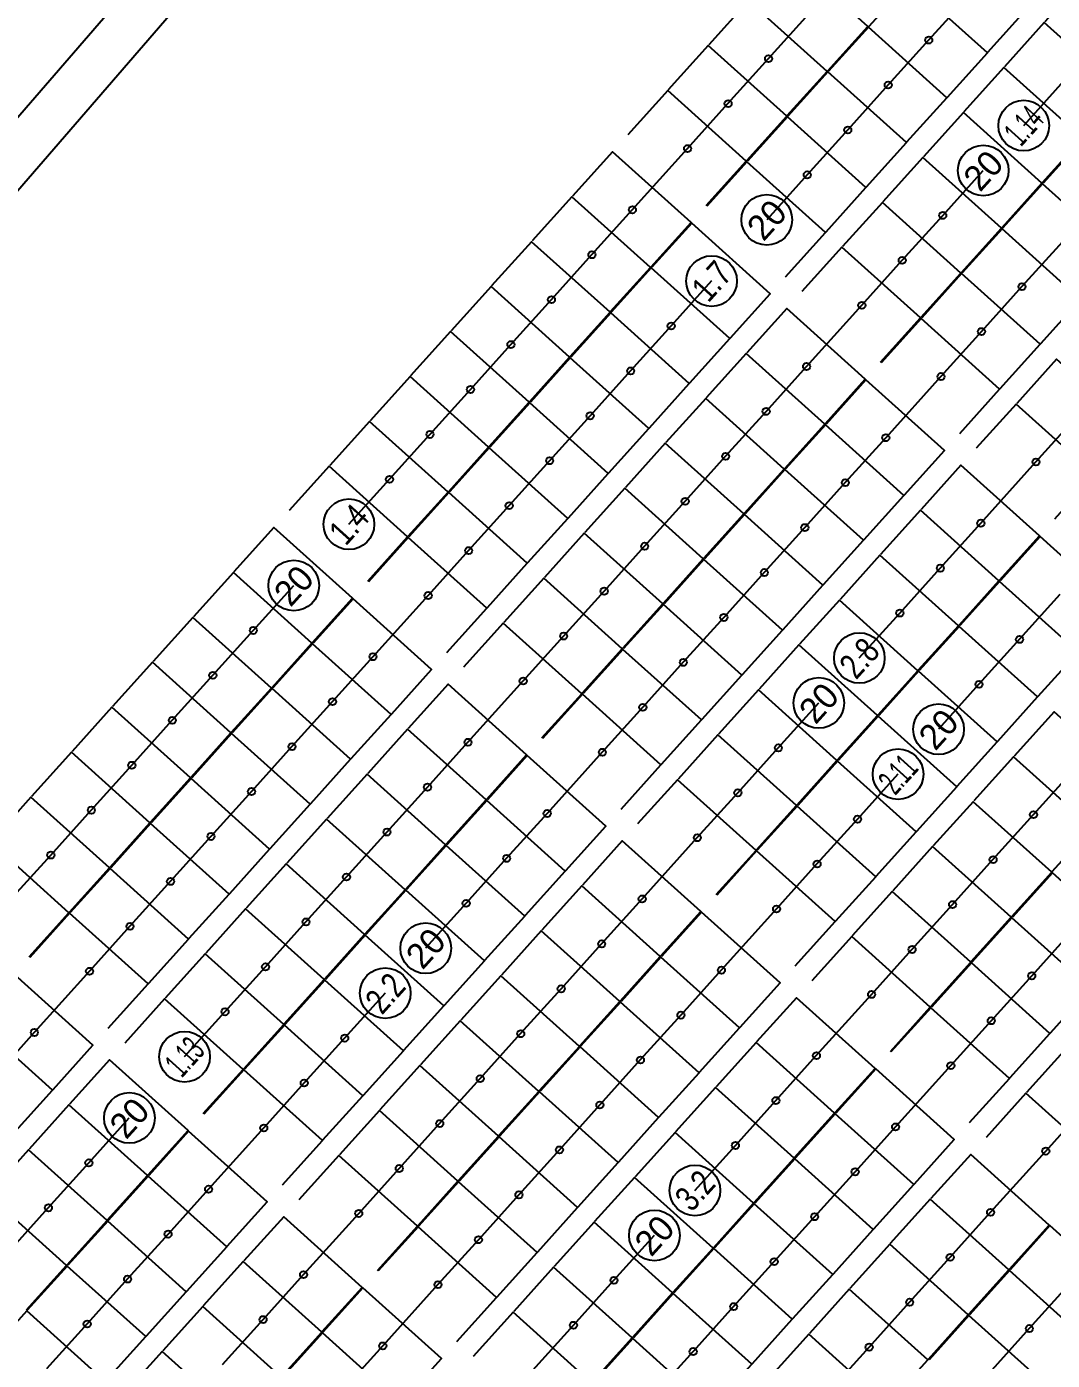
# Model space of a CAD drawing. Header units: millimetres. Extents: x 100467534408 to 100467536215, y 22466358354 to 22466358689.
# Drawn here: x 100467535222.11 to 100467535244.49, y 22466358507.89 to 22466358536.99 of the extents above; entities that cross this region are included whole.
import ezdxf
from ezdxf.enums import TextEntityAlignment as Align

# ---------------------------------------------------------------- set-up
doc = ezdxf.new("R2010")
doc.units = ezdxf.units.MM
doc.header["$LTSCALE"] = 25.4
doc.layers.get('Defpoints').update_dxf_attribs({"linetype": 'CONTINUOUS'})
for name, color, linetype, true_color in [('building', 7, 'CONTINUOUS', 0xffffff), ('component', 7, 'CONTINUOUS', 0xffffff), ('strings', 7, 'CONTINUOUS', 0xffffff)]:
    doc.layers.add(name, color=color, linetype=linetype, true_color=true_color)
doc.layers.add('Default', color=7, linetype='CONTINUOUS')
doc.dimstyles.get("Standard").update_dxf_attribs({"dimtxt": 63.5, "dimasz": 4.572, "dimexe": 4.572, "dimexo": 1.5875, "dimgap": 2.286, "dimtad": 0, "dimtih": 1, "dimtoh": 1, "dimdec": 4, "dimzin": 0, "dimdsep": 46, "dimtxsty": 'Standard', "dimcen": 2.286, "dimadec": 0, "dimazin": 0, "dimtfac": 1, "dimtdec": 4, "dimtofl": 0, "dimtmove": 0, "dimatfit": 3, "dimfxl": 25.4, "dimtolj": 1, "dimtzin": 0, "dimarcsym": 0})

# ---------------------------------------------------------------- blocks, each defined once
blk = doc.blocks.new('AUDIT_I_250328083542-65')
at = {"layer": 'Default', "transparency": 16777216}
for p, q in [((78.595, 71.551), (80.58, 69.833)), ((77.998, 68.761), (19.75, 1.476)), ((14.514, -4.573), (-43.734, -71.858)), ((-46.409, -72.848), (-44.425, -74.566))]:
    blk.add_line(p, q, dxfattribs=at)
for points in [[(79.635, 70.651), (78.313, 68.488), (77.683, 69.033)], [(-45.37, -73.748), (-44.049, -71.585), (-43.418, -72.13)]]:
    blk.add_solid(points, dxfattribs=at)
at = {"layer": 'Defpoints', "transparency": 16777216}
for p in [(78.122, 71.96), (-46.882, -72.439)]:
    blk.add_point(p, dxfattribs=at)
at = {"layer": 'Default', "transparency": 16777216}
blk.add_text('99.21m', height=1.5, dxfattribs=at).set_placement((17.132, -1.549), align=Align.MIDDLE_CENTER)
blk = doc.blocks.new('component')
at = {"layer": 'component', "color": 253, "true_color": 0xa5a5a5}
for points in [[(68.2074, 26.2257), (69.8864, 28.0893), (66.5796, 31.0648), (64.9005, 29.2012)], [(61.4628, 25.4418), (63.1421, 27.3054), (59.8352, 30.2809), (58.1559, 28.4173)], [(73.9128, 24.5183), (75.5919, 26.382), (72.285, 29.3575), (70.6059, 27.4938)], [(66.5025, 24.3335), (68.1816, 26.1972), (64.8747, 29.1727), (63.1956, 27.3091)], [(59.758, 23.5496), (61.4372, 25.4133), (58.1301, 28.3888), (56.4511, 26.5252)], [(64.7977, 22.4414), (66.4767, 24.3049), (63.1698, 27.2804), (61.4906, 25.4169)], [(72.2079, 22.6262), (73.887, 24.4896), (70.5801, 27.4652), (68.901, 25.6017)], [(58.0531, 21.6575), (59.7322, 23.5212), (56.4253, 26.4965), (54.7462, 24.633)], [(63.0928, 20.5491), (64.7718, 22.4127), (61.465, 25.3883), (59.7857, 23.5246)], [(70.5031, 20.7339), (72.1821, 22.5975), (68.8752, 25.573), (67.196, 23.7094)], [(56.3482, 19.7654), (58.0273, 21.6288), (54.7204, 24.6044), (53.0414, 22.7409)], [(68.7982, 18.8417), (70.4773, 20.7054), (67.1704, 23.6809), (65.4911, 21.8173)], [(61.3877, 18.657), (63.067, 20.5206), (59.7601, 23.4961), (58.0808, 21.6325)], [(73.8377, 17.7335), (75.5167, 19.597), (72.2099, 22.5725), (70.5308, 20.709)], [(54.0248, 17.1865), (55.7039, 19.0502), (52.397, 22.0257), (50.7177, 20.162)], [(59.6829, 16.7648), (61.3621, 18.6285), (58.055, 21.604), (56.376, 19.7404)], [(67.0931, 16.9496), (68.7724, 18.8132), (65.4653, 21.7888), (63.7863, 19.9251)], [(72.1328, 15.8412), (73.8119, 17.7048), (70.505, 20.6804), (68.8259, 18.8167)], [(52.3198, 15.2944), (53.999, 17.158), (50.6921, 20.1336), (49.0129, 18.2699)], [(65.3883, 15.0575), (67.0675, 16.9209), (63.7604, 19.8964), (62.0814, 18.033)], [(57.3595, 14.1862), (59.0385, 16.0496), (55.7316, 19.0252), (54.0526, 17.1617)], [(70.428, 13.9491), (72.107, 15.8127), (68.8001, 18.7882), (67.1209, 16.9246)], [(50.6149, 13.4023), (52.2942, 15.2659), (48.9871, 18.2414), (47.308, 16.3778)], [(63.6834, 13.1651), (65.3625, 15.0288), (62.0556, 18.0043), (60.3765, 16.1407)], [(55.6546, 12.2939), (57.3337, 14.1575), (54.0268, 17.133), (52.3475, 15.2694)], [(68.7231, 12.0569), (70.4022, 13.9206), (67.0953, 16.8961), (65.416, 15.0325)], [(48.91, 11.5101), (50.5891, 13.3736), (47.2822, 16.3491), (45.6032, 14.4857)], [(53.9497, 10.4017), (55.6288, 12.2654), (52.3219, 15.2409), (50.6426, 13.3772)], [(61.36, 10.5865), (63.0391, 12.4501), (59.7322, 15.4257), (58.0531, 13.562)], [(67.018, 10.1648), (68.6973, 12.0283), (65.3902, 15.0038), (63.7112, 13.1403)], [(47.2052, 9.6178), (48.8842, 11.4815), (45.5774, 14.457), (43.8983, 12.5933)], [(59.6551, 8.6944), (61.3342, 10.558), (58.0273, 13.5335), (56.3481, 11.6699)], [(52.2447, 8.5096), (53.9239, 10.373), (50.6168, 13.3488), (48.9378, 11.4851)], [(72.7234, 8.4574), (74.4027, 10.3209), (71.0956, 13.2964), (69.4166, 11.433)], [(45.5003, 7.7257), (47.1794, 9.5893), (43.8725, 12.5648), (42.1932, 10.7012)], [(64.6946, 7.586), (66.3737, 9.4496), (63.0668, 12.4251), (61.3877, 10.5615)], [(50.5398, 6.6175), (52.2189, 8.4809), (48.912, 11.4564), (47.2329, 9.593)], [(57.9501, 6.8022), (59.6293, 8.6657), (56.3222, 11.6412), (54.6432, 9.7778)], [(71.0186, 6.5651), (72.6978, 8.4288), (69.3908, 11.4043), (67.7117, 9.5406)], [(43.7953, 5.8336), (45.4745, 7.697), (42.1674, 10.6725), (40.4884, 8.8091)], [(62.9898, 5.6938), (64.6688, 7.5575), (61.3619, 10.533), (59.6829, 8.6693)], [(48.8349, 4.7251), (50.514, 6.5888), (47.2071, 9.5643), (45.5281, 7.7007)], [(56.2452, 4.9099), (57.9245, 6.7736), (54.6174, 9.7491), (52.9383, 7.8854)], [(42.0904, 3.9412), (43.7697, 5.8049), (40.4626, 8.7804), (38.7835, 6.9169)], [(61.2849, 3.8017), (62.964, 5.6653), (59.6571, 8.6409), (57.9778, 6.7772)], [(68.6952, 3.9865), (70.3742, 5.8501), (67.0673, 8.8256), (65.3883, 6.962)], [(47.1301, 2.833), (48.8091, 4.6967), (45.5022, 7.6722), (43.823, 5.8085)], [(54.5404, 3.0178), (56.2194, 4.8814), (52.9125, 7.8569), (51.2335, 5.9933)], [(59.5798, 1.9096), (61.2591, 3.773), (57.9522, 6.7485), (56.2729, 4.8851)], [(66.9903, 2.0943), (68.6694, 3.958), (65.3625, 6.9333), (63.6832, 5.0698)], [(39.767, 1.3626), (41.446, 3.2262), (38.1392, 6.2017), (36.4601, 4.3381)], [(45.425, 0.9409), (47.1043, 2.8043), (43.7974, 5.7799), (42.1181, 3.9164)], [(52.8355, 1.1256), (54.5146, 2.9893), (51.2077, 5.9648), (49.5284, 4.1012)], [(72.0298, 0.9859), (73.7091, 2.8496), (70.402, 5.8251), (68.7229, 3.9614)], [(57.875, 0.0172), (59.5542, 1.8809), (56.2471, 4.8564), (54.5681, 2.9928)], [(65.2854, 0.2022), (66.9645, 2.0656), (63.6576, 5.0412), (61.9784, 3.1775)], [(38.0621, -0.5296), (39.7412, 1.3341), (36.4343, 4.3096), (34.755, 2.446)], [(51.1306, -0.7665), (52.8097, 1.097), (49.5028, 4.0725), (47.8235, 2.209)], [(70.3249, -0.9062), (72.004, 0.9574), (68.6971, 3.933), (67.018, 2.0693)], [(43.1016, -1.6378), (44.7809, 0.2257), (41.4738, 3.2012), (39.7947, 1.3377)], [(56.1701, -1.8749), (57.8492, -0.0112), (54.5423, 2.9643), (52.8632, 1.1006)], [(63.5804, -1.6901), (65.2596, 0.1735), (61.9526, 3.149), (60.2735, 1.2854)], [(36.3571, -2.4217), (38.0363, -0.5582), (34.7294, 2.4173), (33.0502, 0.5538)], [(49.4256, -2.6588), (51.1048, -0.7952), (47.7977, 2.1804), (46.1187, 0.3167)], [(68.6201, -2.7983), (70.2991, -0.9349), (66.9922, 2.0406), (65.3132, 0.1772)], [(41.3967, -3.5301), (43.0758, -1.6665), (39.7689, 1.3091), (38.0899, -0.5546)], [(61.8755, -3.5823), (63.5546, -1.7186), (60.2477, 1.2569), (58.5686, -0.6067)], [(54.4653, -3.767), (56.1443, -1.9036), (52.8374, 1.0721), (51.1584, -0.7915)], [(34.6522, -4.314), (36.3315, -2.4504), (33.0244, 0.5252), (31.3453, -1.3383)], [(66.9152, -4.6905), (68.5943, -2.827), (65.2874, 0.1485), (63.6081, -1.715)], [(47.1022, -5.2375), (48.7812, -3.3738), (45.4743, -0.3983), (43.7953, -2.2619)], [(39.6919, -5.4222), (41.3709, -3.5586), (38.064, -0.5831), (36.385, -2.4467)], [(52.7604, -5.6592), (54.4394, -3.7957), (51.1326, -0.8202), (49.4533, -2.6836)], [(60.1707, -5.4744), (61.8497, -3.6109), (58.5428, -0.6354), (56.8638, -2.4989)], [(32.9473, -6.2061), (34.6264, -4.3425), (31.3195, -1.367), (29.6404, -3.2306)], [(72.6206, -6.398), (74.2997, -4.5344), (70.9928, -1.5589), (69.3135, -3.4225)], [(65.2101, -6.5828), (66.8894, -4.7192), (63.5825, -1.7436), (61.9033, -3.6073)], [(37.987, -7.3144), (39.6661, -5.4509), (36.3592, -2.4754), (34.6799, -4.3388)], [(45.3973, -7.1296), (47.0764, -5.2659), (43.7695, -2.2904), (42.0904, -4.1541)], [(58.4658, -7.3667), (60.1449, -5.5031), (56.838, -2.5275), (55.1587, -4.3912)], [(31.2425, -8.0983), (32.9215, -6.2346), (29.6146, -3.2591), (27.9356, -5.1228)], [(50.4368, -8.238), (52.116, -6.3744), (48.8091, -3.3988), (47.1299, -5.2625)], [(63.5053, -8.4749), (65.1845, -6.6113), (61.8775, -3.6358), (60.1984, -5.4994)], [(70.9156, -8.2902), (72.5948, -6.4265), (69.2879, -3.451), (67.6087, -5.3146)], [(36.282, -9.2067), (37.9612, -7.343), (34.6543, -4.3675), (32.9751, -6.2312)], [(43.6924, -9.0217), (45.3715, -7.1583), (42.0646, -4.1828), (40.3853, -6.0462)], [(56.7607, -9.2588), (58.44, -7.3952), (55.1331, -4.4197), (53.4538, -6.2833)], [(29.5376, -9.9904), (31.2167, -8.127), (27.9098, -5.1514), (26.2305, -7.0149)], [(48.7319, -10.1301), (50.4112, -8.2665), (47.1041, -5.291), (45.425, -7.1546)], [(61.8004, -10.3671), (63.4795, -8.5036), (60.1726, -5.5281), (58.4935, -7.3915)], [(69.2107, -10.1823), (70.8899, -8.3188), (67.5829, -5.3433), (65.9038, -7.2068)], [(41.9874, -10.914), (43.6666, -9.0504), (40.3597, -6.0749), (38.6805, -7.9385)], [(34.5771, -11.0988), (36.2564, -9.2352), (32.9493, -6.2596), (31.2702, -8.1233)], [(27.8326, -11.8827), (29.5118, -10.0191), (26.2049, -7.0436), (24.5257, -8.9072)], [(47.0271, -12.0223), (48.7061, -10.1588), (45.3992, -7.1831), (43.7202, -9.0467)], [(54.4373, -11.8375), (56.1166, -9.9739), (52.8095, -6.9983), (51.1304, -8.862)], [(67.5058, -12.0746), (69.1849, -10.211), (65.878, -7.2355), (64.1989, -9.0989)], [(60.0956, -12.2594), (61.7746, -10.3957), (58.4677, -7.4202), (56.7887, -9.2839)], [(32.8722, -12.9909), (34.5513, -11.1273), (31.2444, -8.1518), (29.5653, -10.0154)], [(40.2825, -12.8062), (41.9618, -10.9425), (38.6547, -7.967), (36.9756, -9.8307)], [(72.5455, -13.1828), (74.2246, -11.3192), (70.9177, -8.3437), (69.2384, -10.2073)], [(52.7325, -13.7296), (54.4115, -11.8662), (51.1046, -8.8907), (49.4256, -10.7541)], [(45.3222, -13.9144), (47.0012, -12.0509), (43.6944, -9.0754), (42.0153, -10.9389)], [(65.801, -13.9667), (67.48, -12.1031), (64.1731, -9.1276), (62.4941, -10.9912)], [(31.1674, -14.8831), (32.8464, -13.0196), (29.5395, -10.0441), (27.8605, -11.9076)], [(38.5776, -14.6983), (40.2567, -12.8349), (36.9498, -9.8593), (35.2708, -11.7228)], [(57.7721, -14.838), (59.4512, -12.9744), (56.1443, -9.9989), (54.4651, -11.8625)], [(70.8405, -15.075), (72.5197, -13.2115), (69.2126, -10.236), (67.5336, -12.0994)], [(43.6173, -15.8067), (45.2964, -13.9431), (41.9895, -10.9676), (40.3102, -12.8312)], [(51.0276, -15.622), (52.7067, -13.7583), (49.3998, -10.7828), (47.7207, -12.6464)], [(64.0961, -15.8589), (65.7752, -13.9952), (62.4683, -11.0197), (60.789, -12.8834)], [(36.8728, -16.5906), (38.5518, -14.727), (35.2449, -11.7515), (33.5659, -13.6151)], [(56.0671, -16.7302), (57.7463, -14.8665), (54.4393, -11.891), (52.7602, -13.7546)], [(69.1356, -16.9671), (70.8146, -15.1036), (67.5078, -12.1281), (65.8287, -13.9916)], [(28.844, -17.4619), (30.523, -15.5983), (27.2161, -12.6228), (25.5369, -14.4864)], [(41.9123, -17.6989), (43.5915, -15.8352), (40.2844, -12.8597), (38.6054, -14.7233)], [(49.3227, -17.5141), (51.0018, -15.6504), (47.6949, -12.6749), (46.0157, -14.5386)], [(35.1679, -18.4828), (36.847, -16.6191), (33.5401, -13.6436), (31.8608, -15.5072)], [(54.3622, -18.6223), (56.0413, -16.7588), (52.7344, -13.7833), (51.0553, -15.6468)], [(61.7725, -18.4375), (63.4518, -16.5741), (60.1447, -13.5986), (58.4656, -15.462)], [(67.4307, -18.8594), (69.1098, -16.9958), (65.8029, -14.0203), (64.1238, -15.8839)], [(27.1389, -19.3541), (28.8182, -17.4904), (25.5111, -14.5149), (23.832, -16.3785)], [(47.6177, -19.4062), (49.2969, -17.5428), (45.9898, -14.5672), (44.3108, -16.4307)], [(40.2074, -19.591), (41.8867, -17.7275), (38.5796, -14.752), (36.9005, -16.6155)], [(52.6574, -20.5146), (54.3364, -18.651), (51.0295, -15.6755), (49.3505, -17.5391)], [(60.0676, -20.3299), (61.7469, -18.4662), (58.4398, -15.4907), (56.7607, -17.3543)], [(32.8443, -21.0614), (34.5236, -19.1978), (31.2165, -16.2223), (29.5374, -18.0859)], [(73.1361, -20.5668), (74.8152, -18.7031), (71.5083, -15.7276), (69.8292, -17.5913)], [(38.5025, -21.4833), (40.1816, -19.6197), (36.8747, -16.6441), (35.1956, -18.5076)], [(45.9128, -21.2985), (47.5921, -19.4349), (44.285, -16.4594), (42.6059, -18.3228)], [(65.1073, -21.4381), (66.7864, -19.5744), (63.4795, -16.5989), (61.8002, -18.4626)], [(58.3628, -22.222), (60.0418, -20.3583), (56.7349, -17.3828), (55.0559, -19.2465)], [(50.9525, -22.4068), (52.6316, -20.5431), (49.3247, -17.5676), (47.6454, -19.4312)], [(71.4313, -22.4589), (73.1103, -20.5955), (69.8034, -17.6199), (68.1244, -19.4834)], [(31.1394, -22.9535), (32.8187, -21.0901), (29.5116, -18.1146), (27.8326, -19.978)], [(44.208, -23.1907), (45.887, -21.327), (42.5801, -18.3515), (40.9011, -20.2151)], [(63.4023, -23.3302), (65.0815, -21.4668), (61.7746, -18.4912), (60.0954, -20.3547)], [(36.1791, -24.062), (37.8582, -22.1983), (34.5513, -19.2228), (32.872, -21.0864)], [(49.2476, -24.2989), (50.9267, -22.4354), (47.6198, -19.4599), (45.9405, -21.3234)], [(56.6579, -24.1141), (58.337, -22.2505), (55.0301, -19.275), (53.3508, -21.1386)], [(29.4346, -24.8459), (31.1136, -22.9822), (27.8068, -20.0067), (26.1277, -21.8704)], [(69.1077, -25.0376), (70.7869, -23.1741), (67.48, -20.1986), (65.8008, -22.062)], [(42.5031, -25.0828), (44.1821, -23.2192), (40.8753, -20.2436), (39.1962, -22.1073)], [(61.6974, -25.2225), (63.3767, -23.3589), (60.0696, -20.3834), (58.3905, -22.247)], [(34.4741, -25.9541), (36.1533, -24.0904), (32.8464, -21.1149), (31.1672, -22.9786)], [(54.953, -26.0062), (56.6321, -24.1428), (53.3252, -21.1673), (51.646, -23.0307)], [(27.7297, -26.738), (29.4088, -24.8744), (26.1019, -21.8988), (24.4226, -23.7625)], [(47.5426, -26.191), (49.2218, -24.3276), (45.9147, -21.352), (44.2357, -23.2155)], [(59.9925, -27.1147), (61.6716, -25.251), (58.3647, -22.2755), (56.6856, -24.1391)], [(67.4028, -26.9299), (69.0821, -25.0662), (65.775, -22.0907), (64.0959, -23.9544)], [(32.7692, -27.8462), (34.4485, -25.9828), (31.1414, -23.0072), (29.4623, -24.8707)], [(40.1795, -27.6615), (41.8587, -25.798), (38.5518, -22.8225), (36.8726, -24.6859)], [(45.8377, -28.0833), (47.5168, -26.2197), (44.2099, -23.2442), (42.5308, -25.1078)], [(53.248, -27.8986), (54.9272, -26.0349), (51.6202, -23.0594), (49.9411, -24.9231)], [(72.4425, -28.0381), (74.1215, -26.1747), (70.8146, -23.1991), (69.1356, -25.0626)], [(65.6979, -28.822), (67.377, -26.9584), (64.0701, -23.9829), (62.391, -25.8465)], [(58.2877, -29.0068), (59.9667, -27.1431), (56.6598, -24.1676), (54.9808, -26.0313)], [(31.0643, -29.7385), (32.7434, -27.8749), (29.4365, -24.8994), (27.7575, -26.763)], [(38.4746, -29.5536), (40.1539, -27.6901), (36.8468, -24.7146), (35.1677, -26.5781)], [(51.5431, -29.7907), (53.2222, -27.9271), (49.9153, -24.9515), (48.2362, -26.8152)], [(70.7376, -29.9302), (72.4167, -28.0668), (69.1098, -25.0913), (67.4305, -26.9547)], [(43.5143, -30.662), (45.1934, -28.7983), (41.8865, -25.8228), (40.2074, -27.6865)], [(56.5828, -30.8989), (58.2619, -29.0355), (54.955, -26.0599), (53.2757, -27.9234)], [(63.9931, -30.7142), (65.6721, -28.8507), (62.3652, -25.8752), (60.6862, -27.7386)], [(29.3595, -31.6307), (31.0385, -29.767), (27.7316, -26.7915), (26.0526, -28.6552)], [(36.7698, -31.4459), (38.4488, -29.5823), (35.1419, -26.6067), (33.4629, -28.4704)], [(49.8383, -31.6828), (51.5173, -29.8194), (48.2104, -26.8439), (46.5314, -28.7073)], [(69.0326, -31.8226), (70.7118, -29.9589), (67.4049, -26.9834), (65.7257, -28.847)], [(41.8094, -32.5541), (43.4885, -30.6907), (40.1816, -27.7152), (38.5023, -29.5786)], [(54.8777, -32.7912), (56.557, -30.9276), (53.2501, -27.9521), (51.5709, -29.8157)], [(62.2882, -32.6065), (63.9673, -30.7428), (60.6604, -27.7673), (58.9811, -29.631)], [(35.0649, -33.338), (36.744, -31.4744), (33.4371, -28.4989), (31.758, -30.3625)]]:
    blk.add_lwpolyline(points, close=True, dxfattribs=at)
blk = doc.blocks.new('left-string')
at = {"layer": 'Default', "color": 132, "true_color": 0x0fc6c2}
for centre in [(65.7132, 26.7309), (58.9687, 25.947), (64.0084, 24.8387), (57.2638, 24.0547), (62.3035, 22.9464), (55.5589, 22.1626), (60.5985, 21.0543), (53.2355, 19.5839), (66.3038, 19.3469), (51.5306, 17.6917), (64.599, 17.4547), (49.8256, 15.7996), (62.8941, 15.5625), (54.8653, 14.6912), (48.1208, 13.9074), (53.1604, 12.7991), (60.5707, 12.9838), (46.4159, 12.0151), (58.8658, 11.0917), (51.4554, 10.9069), (44.711, 10.123), (49.7505, 9.0147), (57.1608, 9.1995), (43.006, 8.2308), (55.4559, 7.3072), (48.0456, 7.1225), (46.3408, 5.2304), (53.7511, 5.4151), (44.6358, 3.3381), (52.0462, 3.523), (37.2728, 1.8678), (50.3413, 1.6308), (42.3123, 0.7595), (35.5679, -0.0245), (48.6363, -0.2615), (40.6074, -1.1328), (33.8629, -1.9167), (46.3129, -2.8401), (38.9026, -3.0249), (32.158, -3.8088), (37.1977, -4.9171), (44.608, -4.7323), (30.4532, -5.7009), (35.4928, -6.8093), (42.9031, -6.6245), (28.7483, -7.5932), (41.1982, -8.5167), (33.7878, -8.7015), (32.0829, -10.5936), (39.4932, -10.4088), (30.3781, -12.4858), (37.7883, -12.3011), (36.0835, -14.1933), (28.0547, -15.0646), (30.3501, -20.5563), (28.6453, -22.4485)]:
    blk.add_circle(centre, 0.15, dxfattribs=at)
at = {"layer": 'Default', "color": 200, "true_color": 0xb62bf7}
for centre in [(69.6387, 16.3464), (67.9338, 14.4543), (66.2287, 12.562), (63.9053, 9.9833), (70.2293, 8.9625), (62.2005, 8.0912), (60.4956, 6.199), (67.9059, 6.3838), (66.201, 4.4916), (58.7906, 4.3068), (57.0857, 2.4146), (64.4961, 2.5994), (69.5356, 1.4911), (55.3808, 0.5225), (67.8308, -0.4011), (53.676, -1.3697), (51.9711, -3.2619), (59.3814, -3.0771), (57.6765, -4.9694), (49.6476, -5.8407), (62.716, -6.0776), (55.9715, -6.8615), (47.9426, -7.7328), (61.0111, -7.9698), (46.2378, -9.6249), (53.648, -9.4402), (59.3063, -9.862), (51.9432, -11.3324), (56.9828, -12.4407), (50.2383, -13.2246), (55.2778, -14.3328), (41.123, -15.3015), (48.5334, -15.1167), (53.5729, -16.2251), (39.4181, -17.1937), (46.8284, -17.009), (51.8681, -18.1173), (37.7132, -19.086), (45.1235, -18.9012), (50.1632, -20.0094), (43.4187, -20.7933), (35.3898, -21.6646), (48.4583, -21.9016), (41.7138, -22.6855), (33.6849, -23.5567), (46.7533, -23.7938), (39.3903, -25.2642), (31.9799, -25.449), (45.0484, -25.686), (30.2751, -27.3412), (37.6853, -27.1563), (42.725, -28.2647)]:
    blk.add_circle(centre, 0.15, dxfattribs=at)
at = {"layer": 'Default', "color": 30, "true_color": 0xec6f1a}
for centre in [(70.1264, -5.8928), (68.4214, -7.785), (66.7165, -9.6773), (65.0117, -11.5694), (70.0511, -12.6777), (63.3068, -13.4615), (68.3463, -14.5698), (60.9832, -16.0403), (66.6414, -16.4621), (59.2783, -17.9325), (64.318, -19.0407), (57.5735, -19.8246), (70.642, -20.0617), (62.6131, -20.933), (60.9081, -22.8252), (68.3185, -22.6403), (59.2032, -24.7173), (66.6135, -24.5325), (52.4587, -25.5012), (64.9087, -26.4247), (57.4984, -26.6094), (50.7538, -27.3934), (55.7935, -28.5017), (63.2038, -28.3169)]:
    blk.add_circle(centre, 0.15, dxfattribs=at)
at = {"layer": 'Default', "color": 180, "true_color": 0x5531eb}
blk.add_circle((69.9483, -27.533), 0.15, dxfattribs=at)
at = {"layer": 'strings', "color": 132, "true_color": 0x0fc6c2, "flags": 128}
for points in [[(67.4146, 28.6262), (65.7097, 26.7341), (65.7097, 26.7341), (64.0048, 24.8418), (64.0048, 24.8418), (62.3, 22.9496), (62.3, 22.9496), (60.595, 21.0575), (60.595, 21.0575), (58.8901, 19.1654)], [(69.7102, 23.1344), (71.4151, 25.0266), (71.4151, 25.0266), (73.12, 26.9188), (73.12, 26.9188), (74.8248, 28.811)], [(41.2976, 6.3417), (43.0024, 8.234), (43.0024, 8.234), (44.7075, 10.1262), (44.7075, 10.1262), (46.4124, 12.0183), (46.4124, 12.0183), (48.1172, 13.9106), (48.1172, 13.9106), (49.8221, 15.8028), (49.8221, 15.8028), (51.5271, 17.6949), (51.5271, 17.6949), (53.232, 19.587), (53.232, 19.587), (55.5554, 22.1658), (55.5554, 22.1658), (57.2603, 24.0579), (57.2603, 24.0579), (58.9652, 25.9502), (58.9652, 25.9502), (60.6701, 27.8423)], [(34.3751, -16.0822), (36.08, -14.1901), (36.08, -14.1901), (37.7848, -12.2979), (37.7848, -12.2979), (39.4897, -10.4057), (39.4897, -10.4057), (41.1947, -8.5135), (41.1947, -8.5135), (42.8996, -6.6213), (42.8996, -6.6213), (44.6045, -4.7291), (44.6045, -4.7291), (46.3093, -2.8369), (46.3093, -2.8369), (48.6328, -0.2583), (48.6328, -0.2583), (50.3378, 1.6339), (50.3378, 1.6339), (52.0427, 3.5262), (52.0427, 3.5262), (53.7475, 5.4183), (53.7475, 5.4183), (55.4524, 7.3104), (55.4524, 7.3104), (57.1573, 9.2027), (57.1573, 9.2027), (58.8623, 11.0949), (58.8623, 11.0949), (60.5672, 12.987), (60.5672, 12.987), (62.8906, 15.5657), (62.8906, 15.5657), (64.5955, 17.4579), (64.5955, 17.4579), (66.3003, 19.3501), (66.3003, 19.3501), (68.0054, 21.2423)], [(56.5666, 16.5866), (54.8618, 14.6944), (54.8618, 14.6944), (53.1569, 12.8022), (53.1569, 12.8022), (51.4519, 10.9101), (51.4519, 10.9101), (49.747, 9.0179), (49.747, 9.0179), (48.0421, 7.1257), (48.0421, 7.1257), (46.3373, 5.2335), (46.3373, 5.2335), (44.6323, 3.3413), (44.6323, 3.3413), (42.3088, 0.7626), (42.3088, 0.7626), (40.6039, -1.1296), (40.6039, -1.1296), (38.8991, -3.0217), (38.8991, -3.0217), (37.1942, -4.9139), (37.1942, -4.9139), (35.4892, -6.8062), (35.4892, -6.8062), (33.7843, -8.6983), (33.7843, -8.6983), (32.0794, -10.5904), (32.0794, -10.5904), (30.3746, -12.4827), (30.3746, -12.4827), (28.0511, -15.0614), (28.0511, -15.0614), (26.3461, -16.9535)], [(27.0398, -9.4822), (28.7448, -7.59), (28.7448, -7.59), (30.4497, -5.6978), (30.4497, -5.6978), (32.1545, -3.8056), (32.1545, -3.8056), (33.8594, -1.9135), (33.8594, -1.9135), (35.5643, -0.0213), (35.5643, -0.0213), (37.2693, 1.871), (37.2693, 1.871), (38.9742, 3.7631)], [(21.8221, -30.0141), (23.527, -28.1218), (23.527, -28.1218), (25.232, -26.2296), (25.232, -26.2296), (26.9369, -24.3375), (26.9369, -24.3375), (28.6418, -22.4454), (28.6418, -22.4454), (30.3466, -20.5531), (30.3466, -20.5531), (32.0515, -18.6609)]]:
    blk.add_lwpolyline(points, dxfattribs=at)
at = {"layer": 'strings', "color": 200, "true_color": 0xb62bf7, "flags": 128}
for points in [[(62.7876, 0.7104), (64.4926, 2.6026), (64.4926, 2.6026), (66.1975, 4.4948), (66.1975, 4.4948), (67.9024, 6.387), (67.9024, 6.387), (70.2258, 8.9656), (70.2258, 8.9656), (71.9306, 10.8579)], [(71.237, 3.3864), (69.5321, 1.4943), (69.5321, 1.4943), (67.8273, -0.3979), (67.8273, -0.3979), (66.1224, -2.2901)], [(71.34, 18.2417), (69.6351, 16.3496), (69.6351, 16.3496), (67.9303, 14.4575), (67.9303, 14.4575), (66.2252, 12.5652), (66.2252, 12.5652), (63.9018, 9.9865), (63.9018, 9.9865), (62.1969, 8.0943), (62.1969, 8.0943), (60.4921, 6.2022), (60.4921, 6.2022), (58.7871, 4.31), (58.7871, 4.31), (57.0822, 2.4178), (57.0822, 2.4178), (55.3773, 0.5256), (55.3773, 0.5256), (53.6724, -1.3665), (53.6724, -1.3665), (51.9676, -3.2587), (51.9676, -3.2587), (49.6441, -5.8375), (49.6441, -5.8375), (47.9391, -7.7296), (47.9391, -7.7296), (46.2342, -9.6217), (46.2342, -9.6217), (44.5294, -11.514)], [(35.9769, -29.0454), (37.6818, -27.1532), (37.6818, -27.1532), (39.3868, -25.261), (39.3868, -25.261), (41.7103, -22.6823), (41.7103, -22.6823), (43.4151, -20.7901), (43.4151, -20.7901), (45.12, -18.898), (45.12, -18.898), (46.8249, -17.0058), (46.8249, -17.0058), (48.5299, -15.1136), (48.5299, -15.1136), (50.2348, -13.2214), (50.2348, -13.2214), (51.9397, -11.3292), (51.9397, -11.3292), (53.6445, -9.437), (53.6445, -9.437), (55.968, -6.8583), (55.968, -6.8583), (57.673, -4.9662), (57.673, -4.9662), (59.3778, -3.074), (59.3778, -3.074), (61.0827, -1.1817)], [(64.4174, -4.1823), (62.7125, -6.0744), (62.7125, -6.0744), (61.0076, -7.9666), (61.0076, -7.9666), (59.3027, -9.8589), (59.3027, -9.8589), (56.9793, -12.4375), (56.9793, -12.4375), (55.2743, -14.3297), (55.2743, -14.3297), (53.5694, -16.2219), (53.5694, -16.2219), (51.8645, -18.1141), (51.8645, -18.1141), (50.1597, -20.0062), (50.1597, -20.0062), (48.4548, -21.8985), (48.4548, -21.8985), (46.7498, -23.7906), (46.7498, -23.7906), (45.0449, -25.6828), (45.0449, -25.6828), (42.7215, -28.2615), (42.7215, -28.2615), (41.0166, -30.1537)], [(42.8245, -13.4062), (41.1195, -15.2983), (41.1195, -15.2983), (39.4146, -17.1906), (39.4146, -17.1906), (37.7097, -19.0828), (37.7097, -19.0828), (35.3863, -21.6614), (35.3863, -21.6614), (33.6814, -23.5536), (33.6814, -23.5536), (31.9764, -25.4458), (31.9764, -25.4458), (30.2715, -27.338), (30.2715, -27.338), (28.5667, -29.2302)]]:
    blk.add_lwpolyline(points, dxfattribs=at)
at = {"layer": 'strings', "color": 30, "true_color": 0xec6f1a, "flags": 128}
for points in [[(55.8651, -21.7136), (57.57, -19.8215), (57.57, -19.8215), (59.2748, -17.9293), (59.2748, -17.9293), (60.9797, -16.0371), (60.9797, -16.0371), (63.3033, -13.4584), (63.3033, -13.4584), (65.0082, -11.5662), (65.0082, -11.5662), (66.713, -9.6741), (66.713, -9.6741), (68.4179, -7.7819), (68.4179, -7.7819), (70.1228, -5.8896), (70.1228, -5.8896), (71.8278, -3.9975)], [(71.7527, -10.7823), (70.0476, -12.6745), (70.0476, -12.6745), (68.3428, -14.5667), (68.3428, -14.5667), (66.6379, -16.4589), (66.6379, -16.4589), (64.3145, -19.0376), (64.3145, -19.0376), (62.6095, -20.9298), (62.6095, -20.9298), (60.9046, -22.822), (60.9046, -22.822), (59.1997, -24.7141), (59.1997, -24.7141), (57.4949, -26.6063), (57.4949, -26.6063), (55.79, -28.4985), (55.79, -28.4985), (54.085, -30.3907)], [(61.4954, -30.206), (63.2003, -28.3137), (63.2003, -28.3137), (64.9051, -26.4215), (64.9051, -26.4215), (66.61, -24.5294), (66.61, -24.5294), (68.3149, -22.6371), (68.3149, -22.6371), (70.6385, -20.0585), (70.6385, -20.0585), (72.3433, -18.1663), (72.3433, -18.1663), (74.0482, -16.2741), (74.0482, -16.2741), (75.7531, -14.3819), (75.7531, -14.3819), (77.4581, -12.4898), (77.4581, -12.4898), (79.163, -10.5976), (79.163, -10.5976), (80.8678, -8.7054), (80.8678, -8.7054), (82.5727, -6.8132)], [(49.0454, -29.2824), (50.7503, -27.3902), (50.7503, -27.3902), (52.4552, -25.4981), (52.4552, -25.4981), (54.1602, -23.6058)]]:
    blk.add_lwpolyline(points, dxfattribs=at)
at = {"layer": 'strings', "color": 180, "true_color": 0x5531eb, "flags": 128}
blk.add_lwpolyline([(85.9075, -9.8136), (84.2026, -11.7059), (84.2026, -11.7059), (82.4976, -13.5981), (82.4976, -13.5981), (80.7927, -15.4902), (80.7927, -15.4902), (79.0879, -17.3824), (79.0879, -17.3824), (77.383, -19.2746), (77.383, -19.2746), (75.6779, -21.1668), (75.6779, -21.1668), (73.9731, -23.0589), (73.9731, -23.0589), (71.6497, -25.6377), (71.6497, -25.6377), (69.9448, -27.5298), (69.9448, -27.5298), (68.2398, -29.4221)], dxfattribs=at)
at = {"layer": 'strings', "color": 132, "true_color": 0x0fc6c2}
for centre in [(69.7138, 23.1312), (68.0089, 21.2391), (58.8936, 19.1622), (56.5702, 16.5834), (41.3011, 6.3386), (38.9777, 3.7599), (34.3786, -16.0854), (32.055, -18.6641)]:
    blk.add_circle(centre, 1.0661, dxfattribs=at)
at = {"layer": 'strings', "color": 200, "true_color": 0xb62bf7}
for centre in [(62.7911, 0.7072), (61.0862, -1.1849), (66.1259, -2.2932), (64.4209, -4.1855), (44.5329, -11.5171), (42.828, -13.4094)]:
    blk.add_circle(centre, 1.0661, dxfattribs=at)
at = {"layer": 'strings', "color": 30, "true_color": 0xec6f1a}
for centre in [(55.8686, -21.7168), (54.1637, -23.609)]:
    blk.add_circle(centre, 1.0661, dxfattribs=at)
at = {"layer": 'strings', "color": 132, "true_color": 0x0fc6c2}
for s, rotation, width, p in [('1.14', 47.87436, 0.55, (69.7138, 23.1312)), ('1.7', 47.89208, 0.8, (56.5702, 16.5834)), ('1.4', 47.89146, 0.8, (41.3011, 6.3386)), ('1.13', 47.89185, 0.55, (34.3786, -16.0854))]:
    blk.add_text(s, height=1.06613, rotation=rotation, dxfattribs=dict(at, width=width)).set_placement(p, align=Align.MIDDLE_CENTER)
for rotation, p in [(47.89153, (68.0089, 21.2391)), (47.89146, (58.8936, 19.1622)), (47.89506, (38.9777, 3.7599)), (47.89153, (32.055, -18.6641))]:
    blk.add_text('20', height=1.06613, rotation=rotation, dxfattribs=at).set_placement(p, align=Align.MIDDLE_CENTER)
at = {"layer": 'strings', "color": 200, "true_color": 0xb62bf7}
for s, rotation, width, p in [('2.8', 47.89157, 0.8, (62.7911, 0.7072)), ('2.11', 47.89159, 0.55, (64.4209, -4.1855)), ('2.2', 47.8914, 0.8, (42.828, -13.4094))]:
    blk.add_text(s, height=1.06613, rotation=rotation, dxfattribs=dict(at, width=width)).set_placement(p, align=Align.MIDDLE_CENTER)
for rotation, p in [(47.87748, (61.0862, -1.1849)), (47.88875, (66.1259, -2.2932)), (47.89174, (44.5329, -11.5171))]:
    blk.add_text('20', height=1.06613, rotation=rotation, dxfattribs=at).set_placement(p, align=Align.MIDDLE_CENTER)
at = {"layer": 'strings', "color": 30, "true_color": 0xec6f1a, "width": 0.8}
blk.add_text('3.2', height=1.06613, rotation=47.89163, dxfattribs=at).set_placement((55.8686, -21.7168), align=Align.MIDDLE_CENTER)
at = {"layer": 'strings', "color": 30, "true_color": 0xec6f1a}
blk.add_text('20', height=1.06613, rotation=47.8887, dxfattribs=at).set_placement((54.1637, -23.609), align=Align.MIDDLE_CENTER)
blk = doc.blocks.new('building0')
at = {"layer": 'building', "color": 253, "true_color": 0xa5a5a5}
blk.add_line((78.1224, 71.9597), (-46.8819, -72.4387), dxfattribs=at)
at = {"layer": 'Default'}
dim = blk.add_linear_dim(base=(0, 0), p1=(78.1224, 71.9597), p2=(-46.8819, -72.4387), dimstyle='Standard', dxfattribs=at)
dim.commit()
dim.dimension.update_dxf_attribs({"geometry": 'AUDIT_I_250328083542-65', "text_midpoint": (17.13236, -1.54852), "text_rotation": 229.117577})

msp = doc.modelspace()

# ---------------------------------------------------------------- block references
at = {"layer": 'Default'}
for name, p, xscale, yscale, zscale in [('building0', (100467535204.6797, 22466358524.68414), 0.5235890972481151, 0.5235890972481151, 0.5235890972481151), ('component', (100467535207.7345, 22466358522.84876), 0.518244063130006, 0.518244063130006, 0.518244063130006), ('left-string', (100467535207.7345, 22466358522.84876), 0.518244063130006, 0.518244063130006, 0.518244063130006)]:
    msp.add_blockref(name, p, dxfattribs=dict(at, xscale=xscale, yscale=yscale, zscale=zscale))

doc.saveas('drawing.dxf')
